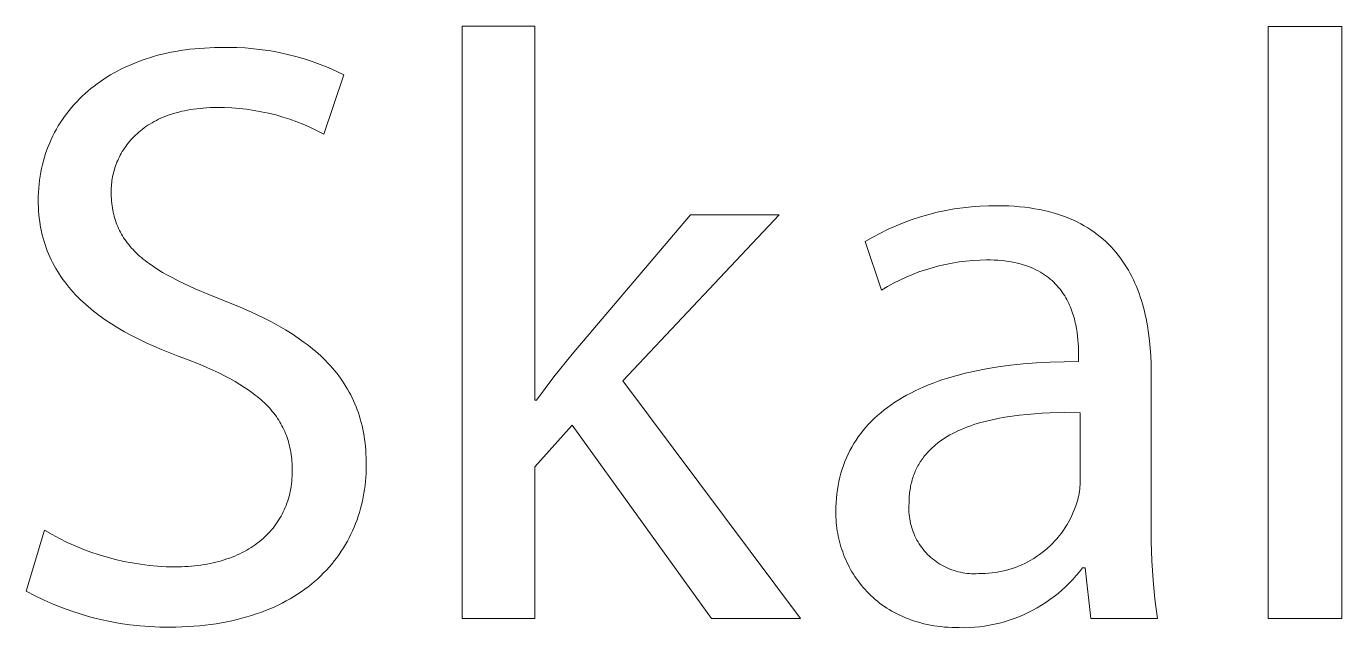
# Model space of a CAD drawing. Header units: millimetres. Extents: x -1421 to 3505, y -683 to 2759.
# Drawn here: x 3100.5 to 3178.3, y -469.6 to -434 of the extents above; entities that cross this region are included whole.
import ezdxf

# ---------------------------------------------------------------- set-up
doc = ezdxf.new("R2010")
doc.units = ezdxf.units.MM
doc.header["$MEASUREMENT"] = 0
doc.layers.add('Domyślny', color=7, linetype='Continuous', true_color=0x000000)

msp = doc.modelspace()

# ---------------------------------------------------------------- linework, layer by layer
at = {"layer": 'Domyślny', "color": 18, "lineweight": 15, "true_color": 0x000000}
for p, q in [((3126.241, -469.017), (3126.241, -433.997)), ((3126.241, -433.997), (3130.539, -433.997)), ((3130.539, -433.997), (3130.539, -456.108)), ((3173.926, -433.999), (3178.273, -433.999)), ((3173.926, -469.019), (3173.926, -433.999)), ((3178.273, -433.999), (3178.273, -469.019)), ((3107.993, -435.782), (3108.248, -435.711)), ((3108.248, -435.711), (3108.507, -435.645)), ((3108.507, -435.645), (3108.77, -435.584)), ((3108.77, -435.584), (3109.036, -435.528)), ((3109.036, -435.528), (3109.307, -435.477)), ((3109.307, -435.477), (3109.581, -435.432)), ((3109.581, -435.432), (3109.858, -435.391)), ((3109.858, -435.391), (3110.139, -435.356)), ((3110.139, -435.356), (3110.424, -435.326)), ((3110.424, -435.326), (3110.712, -435.301)), ((3110.712, -435.301), (3111.003, -435.282)), ((3111.003, -435.282), (3111.298, -435.268)), ((3111.298, -435.268), (3111.596, -435.259)), ((3111.596, -435.259), (3111.897, -435.257)), ((3111.897, -435.257), (3112.404, -435.247)), ((3112.404, -435.247), (3112.91, -435.255)), ((3112.91, -435.255), (3113.417, -435.279)), ((3113.417, -435.279), (3113.922, -435.321)), ((3113.922, -435.321), (3114.425, -435.379)), ((3114.425, -435.379), (3114.926, -435.454)), ((3114.926, -435.454), (3115.424, -435.546)), ((3115.424, -435.546), (3115.92, -435.654)), ((3115.92, -435.654), (3116.411, -435.779)), ((3106.095, -436.516), (3106.318, -436.408)), ((3106.318, -436.408), (3106.545, -436.305)), ((3106.545, -436.305), (3106.776, -436.206)), ((3106.776, -436.206), (3107.012, -436.112)), ((3107.012, -436.112), (3107.251, -436.022)), ((3107.251, -436.022), (3107.494, -435.937)), ((3107.494, -435.937), (3107.742, -435.857)), ((3107.742, -435.857), (3107.993, -435.782)), ((3116.411, -435.779), (3116.897, -435.92)), ((3116.897, -435.92), (3117.379, -436.077)), ((3117.379, -436.077), (3117.855, -436.25)), ((3117.855, -436.25), (3118.325, -436.439)), ((3118.325, -436.439), (3118.789, -436.644)), ((3104.658, -437.389), (3104.85, -437.252)), ((3104.85, -437.252), (3105.046, -437.119)), ((3105.046, -437.119), (3105.247, -436.99)), ((3105.247, -436.99), (3105.453, -436.865)), ((3105.453, -436.865), (3105.663, -436.744)), ((3105.663, -436.744), (3105.877, -436.628)), ((3105.877, -436.628), (3106.095, -436.516)), ((3119.246, -436.864), (3118.065, -440.374)), ((3118.789, -436.644), (3119.246, -436.864)), ((3103.768, -438.133), (3103.936, -437.976)), ((3103.936, -437.976), (3104.11, -437.824)), ((3104.11, -437.824), (3104.288, -437.675)), ((3104.288, -437.675), (3104.471, -437.53)), ((3104.471, -437.53), (3104.658, -437.389)), ((3102.999, -438.968), (3103.142, -438.794)), ((3103.142, -438.794), (3103.291, -438.623)), ((3103.291, -438.623), (3103.445, -438.456)), ((3103.445, -438.456), (3103.604, -438.293)), ((3103.604, -438.293), (3103.768, -438.133)), ((3110.933, -438.831), (3110.739, -438.848)), ((3111.131, -438.817), (3110.933, -438.831)), ((3111.333, -438.807), (3111.131, -438.817)), ((3111.539, -438.802), (3111.333, -438.807)), ((3111.749, -438.8), (3111.539, -438.802)), ((3112.188, -438.804), (3111.749, -438.8)), ((3112.626, -438.822), (3112.188, -438.804)), ((3113.063, -438.856), (3112.626, -438.822)), ((3102.474, -439.698), (3102.597, -439.511)), ((3102.597, -439.511), (3102.726, -439.327)), ((3102.726, -439.327), (3102.86, -439.146)), ((3102.86, -439.146), (3102.999, -438.968)), ((3108.157, -439.563), (3108.027, -439.631)), ((3108.29, -439.496), (3108.157, -439.563)), ((3108.427, -439.433), (3108.29, -439.496)), ((3108.568, -439.372), (3108.427, -439.433)), ((3108.712, -439.314), (3108.568, -439.372)), ((3108.86, -439.258), (3108.712, -439.314)), ((3109.012, -439.205), (3108.86, -439.258)), ((3109.168, -439.155), (3109.012, -439.205)), ((3109.327, -439.108), (3109.168, -439.155)), ((3109.49, -439.064), (3109.327, -439.108)), ((3109.657, -439.024), (3109.49, -439.064)), ((3109.827, -438.986), (3109.657, -439.024)), ((3110.002, -438.951), (3109.827, -438.986)), ((3110.18, -438.92), (3110.002, -438.951)), ((3110.363, -438.893), (3110.18, -438.92)), ((3110.549, -438.868), (3110.363, -438.893)), ((3110.739, -438.848), (3110.549, -438.868)), ((3113.499, -438.904), (3113.063, -438.856)), ((3113.933, -438.966), (3113.499, -438.904)), ((3114.365, -439.044), (3113.933, -438.966)), ((3114.794, -439.135), (3114.365, -439.044)), ((3115.219, -439.241), (3114.794, -439.135)), ((3115.641, -439.362), (3115.219, -439.241)), ((3116.058, -439.496), (3115.641, -439.362)), ((3116.471, -439.645), (3116.058, -439.496)), ((3102.033, -440.479), (3102.136, -440.279)), ((3102.136, -440.279), (3102.243, -440.083)), ((3102.243, -440.083), (3102.356, -439.889)), ((3102.356, -439.889), (3102.474, -439.698)), ((3107.014, -440.347), (3106.919, -440.436)), ((3107.113, -440.259), (3107.014, -440.347)), ((3107.215, -440.174), (3107.113, -440.259)), ((3107.321, -440.09), (3107.215, -440.174)), ((3107.43, -440.008), (3107.321, -440.09)), ((3107.542, -439.929), (3107.43, -440.008)), ((3107.658, -439.851), (3107.542, -439.929)), ((3107.777, -439.775), (3107.658, -439.851)), ((3107.9, -439.702), (3107.777, -439.775)), ((3108.027, -439.631), (3107.9, -439.702)), ((3116.878, -439.807), (3116.471, -439.645)), ((3117.28, -439.983), (3116.878, -439.807)), ((3117.676, -440.172), (3117.28, -439.983)), ((3118.065, -440.374), (3117.676, -440.172)), ((3101.68, -441.307), (3101.76, -441.096)), ((3101.76, -441.096), (3101.846, -440.887)), ((3101.846, -440.887), (3101.937, -440.682)), ((3101.937, -440.682), (3102.033, -440.479)), ((3106.342, -441.102), (3106.272, -441.202)), ((3106.415, -441.003), (3106.342, -441.102)), ((3106.491, -440.905), (3106.415, -441.003)), ((3106.57, -440.808), (3106.491, -440.905)), ((3106.652, -440.713), (3106.57, -440.808)), ((3106.738, -440.619), (3106.652, -440.713)), ((3106.827, -440.527), (3106.738, -440.619)), ((3106.919, -440.436), (3106.827, -440.527)), ((3101.474, -441.957), (3101.537, -441.737)), ((3101.537, -441.737), (3101.606, -441.521)), ((3101.606, -441.521), (3101.68, -441.307)), ((3105.871, -441.931), (3105.826, -442.038)), ((3105.919, -441.825), (3105.871, -441.931)), ((3105.971, -441.719), (3105.919, -441.825)), ((3106.025, -441.614), (3105.971, -441.719)), ((3106.082, -441.51), (3106.025, -441.614)), ((3106.142, -441.406), (3106.082, -441.51)), ((3106.206, -441.304), (3106.142, -441.406)), ((3106.272, -441.202), (3106.206, -441.304)), ((3101.28, -442.858), (3101.32, -442.629)), ((3101.32, -442.629), (3101.365, -442.402)), ((3101.365, -442.402), (3101.417, -442.178)), ((3101.417, -442.178), (3101.474, -441.957)), ((3105.615, -442.688), (3105.59, -442.797)), ((3105.643, -442.579), (3105.615, -442.688)), ((3105.674, -442.471), (3105.643, -442.579)), ((3105.707, -442.362), (3105.674, -442.471)), ((3105.744, -442.254), (3105.707, -442.362)), ((3105.784, -442.146), (3105.744, -442.254)), ((3105.826, -442.038), (3105.784, -442.146)), ((3101.197, -443.558), (3101.219, -443.323)), ((3101.219, -443.323), (3101.247, -443.089)), ((3101.247, -443.089), (3101.28, -442.858)), ((3105.495, -443.449), (3105.489, -443.556)), ((3105.504, -443.341), (3105.495, -443.449)), ((3105.516, -443.233), (3105.504, -443.341)), ((3105.53, -443.124), (3105.516, -443.233)), ((3105.547, -443.015), (3105.53, -443.124)), ((3105.567, -442.906), (3105.547, -443.015)), ((3105.59, -442.797), (3105.567, -442.906)), ((3101.169, -444.278), (3101.173, -444.036)), ((3101.172, -444.496), (3101.169, -444.278)), ((3101.173, -444.036), (3101.182, -443.796)), ((3101.182, -443.796), (3101.197, -443.558)), ((3105.485, -443.663), (3105.483, -443.77)), ((3105.483, -443.77), (3105.485, -443.915)), ((3105.489, -443.556), (3105.485, -443.663)), ((3105.485, -443.915), (3105.489, -444.057)), ((3105.489, -444.057), (3105.497, -444.198)), ((3105.497, -444.198), (3105.507, -444.336)), ((3101.179, -444.711), (3101.172, -444.496)), ((3101.191, -444.923), (3101.179, -444.711)), ((3101.208, -445.133), (3101.191, -444.923)), ((3105.507, -444.336), (3105.521, -444.472)), ((3105.521, -444.472), (3105.537, -444.606)), ((3105.537, -444.606), (3105.557, -444.738)), ((3105.557, -444.738), (3105.579, -444.868)), ((3105.579, -444.868), (3105.605, -444.996)), ((3105.605, -444.996), (3105.633, -445.122)), ((3153.852, -445.118), (3154.349, -444.992)), ((3154.349, -444.992), (3154.851, -444.884)), ((3154.851, -444.884), (3155.356, -444.794)), ((3155.356, -444.794), (3155.864, -444.721)), ((3155.864, -444.721), (3156.374, -444.666)), ((3156.374, -444.666), (3156.886, -444.629)), ((3156.886, -444.629), (3157.399, -444.609)), ((3157.399, -444.609), (3157.912, -444.608)), ((3157.912, -444.608), (3158.25, -444.612)), ((3158.25, -444.612), (3158.579, -444.622)), ((3158.579, -444.622), (3158.901, -444.64)), ((3158.901, -444.64), (3159.214, -444.665)), ((3159.214, -444.665), (3159.521, -444.697)), ((3159.521, -444.697), (3159.819, -444.735)), ((3159.819, -444.735), (3160.11, -444.78)), ((3160.11, -444.78), (3160.394, -444.832)), ((3160.394, -444.832), (3160.67, -444.889)), ((3160.67, -444.889), (3160.939, -444.953)), ((3160.939, -444.953), (3161.201, -445.024)), ((3161.201, -445.024), (3161.455, -445.1)), ((3101.23, -445.34), (3101.208, -445.133)), ((3101.256, -445.545), (3101.23, -445.34)), ((3101.287, -445.746), (3101.256, -445.545)), ((3101.323, -445.946), (3101.287, -445.746)), ((3105.633, -445.122), (3105.665, -445.246)), ((3105.665, -445.246), (3105.7, -445.369)), ((3105.7, -445.369), (3105.738, -445.489)), ((3105.738, -445.489), (3105.779, -445.608)), ((3105.779, -445.608), (3105.823, -445.725)), ((3105.823, -445.725), (3105.87, -445.84)), ((3105.87, -445.84), (3105.921, -445.953)), ((3132.753, -453.385), (3139.757, -445.151)), ((3144.99, -445.151), (3135.755, -454.96)), ((3139.757, -445.151), (3144.99, -445.151)), ((3151.445, -445.999), (3151.914, -445.789)), ((3151.914, -445.789), (3152.389, -445.596)), ((3152.389, -445.596), (3152.871, -445.42)), ((3152.871, -445.42), (3153.359, -445.26)), ((3153.359, -445.26), (3153.852, -445.118)), ((3161.455, -445.1), (3161.703, -445.182)), ((3161.703, -445.182), (3161.944, -445.27)), ((3161.944, -445.27), (3162.177, -445.363)), ((3162.177, -445.363), (3162.404, -445.462)), ((3162.404, -445.462), (3162.625, -445.566)), ((3162.625, -445.566), (3162.839, -445.676)), ((3162.839, -445.676), (3163.046, -445.791)), ((3163.046, -445.791), (3163.247, -445.911)), ((3101.364, -446.142), (3101.323, -445.946)), ((3101.409, -446.336), (3101.364, -446.142)), ((3101.458, -446.528), (3101.409, -446.336)), ((3101.513, -446.717), (3101.458, -446.528)), ((3105.921, -445.953), (3105.975, -446.065)), ((3105.975, -446.065), (3106.032, -446.176)), ((3106.032, -446.176), (3106.092, -446.285)), ((3106.092, -446.285), (3106.155, -446.392)), ((3106.155, -446.392), (3106.221, -446.498)), ((3106.221, -446.498), (3106.291, -446.603)), ((3106.291, -446.603), (3106.364, -446.706)), ((3150.088, -446.724), (3150.532, -446.467)), ((3150.532, -446.467), (3150.985, -446.225)), ((3150.985, -446.225), (3151.445, -445.999)), ((3163.247, -445.911), (3163.441, -446.035)), ((3163.441, -446.035), (3163.63, -446.165)), ((3163.63, -446.165), (3163.812, -446.299)), ((3163.812, -446.299), (3163.988, -446.438)), ((3163.988, -446.438), (3164.158, -446.582)), ((3164.158, -446.582), (3164.322, -446.729)), ((3101.571, -446.904), (3101.513, -446.717)), ((3101.635, -447.088), (3101.571, -446.904)), ((3101.703, -447.27), (3101.635, -447.088)), ((3101.775, -447.449), (3101.703, -447.27)), ((3106.364, -446.706), (3106.44, -446.808)), ((3106.44, -446.808), (3106.52, -446.908)), ((3106.52, -446.908), (3106.603, -447.008)), ((3106.603, -447.008), (3106.689, -447.106)), ((3106.689, -447.106), (3106.778, -447.203)), ((3106.778, -447.203), (3106.871, -447.299)), ((3106.871, -447.299), (3106.967, -447.393)), ((3106.967, -447.393), (3107.066, -447.487)), ((3151.056, -449.594), (3150.088, -446.724)), ((3164.322, -446.729), (3164.48, -446.881)), ((3164.48, -446.881), (3164.633, -447.037)), ((3164.633, -447.037), (3164.78, -447.197)), ((3164.78, -447.197), (3164.921, -447.361)), ((3164.921, -447.361), (3165.057, -447.529)), ((3101.852, -447.626), (3101.775, -447.449)), ((3101.933, -447.801), (3101.852, -447.626)), ((3102.018, -447.973), (3101.933, -447.801)), ((3102.108, -448.143), (3102.018, -447.973)), ((3102.202, -448.311), (3102.108, -448.143)), ((3107.066, -447.487), (3107.169, -447.58)), ((3107.169, -447.58), (3107.275, -447.672)), ((3107.275, -447.672), (3107.385, -447.762)), ((3107.385, -447.762), (3107.498, -447.852)), ((3107.498, -447.852), (3107.614, -447.942)), ((3107.614, -447.942), (3107.734, -448.03)), ((3107.734, -448.03), (3107.984, -448.204)), ((3154.436, -448.165), (3154.041, -448.271)), ((3154.835, -448.072), (3154.436, -448.165)), ((3155.236, -447.993), (3154.835, -448.072)), ((3155.641, -447.928), (3155.236, -447.993)), ((3156.047, -447.877), (3155.641, -447.928)), ((3156.454, -447.839), (3156.047, -447.877)), ((3156.863, -447.816), (3156.454, -447.839)), ((3157.272, -447.807), (3156.863, -447.816)), ((3157.498, -447.809), (3157.272, -447.807)), ((3157.718, -447.817), (3157.498, -447.809)), ((3157.932, -447.829), (3157.718, -447.817)), ((3158.139, -447.847), (3157.932, -447.829)), ((3158.34, -447.869), (3158.139, -447.847)), ((3158.536, -447.896), (3158.34, -447.869)), ((3158.725, -447.928), (3158.536, -447.896)), ((3158.909, -447.963), (3158.725, -447.928)), ((3159.087, -448.003), (3158.909, -447.963)), ((3159.26, -448.048), (3159.087, -448.003)), ((3159.427, -448.096), (3159.26, -448.048)), ((3159.589, -448.148), (3159.427, -448.096)), ((3159.745, -448.204), (3159.589, -448.148)), ((3165.057, -447.529), (3165.187, -447.7)), ((3165.187, -447.7), (3165.312, -447.875)), ((3165.312, -447.875), (3165.432, -448.053)), ((3165.432, -448.053), (3165.546, -448.234)), ((3102.301, -448.476), (3102.202, -448.311)), ((3102.403, -448.639), (3102.301, -448.476)), ((3102.51, -448.8), (3102.403, -448.639)), ((3102.621, -448.959), (3102.51, -448.8)), ((3107.984, -448.204), (3108.248, -448.376)), ((3108.248, -448.376), (3108.526, -448.546)), ((3108.526, -448.546), (3108.817, -448.713)), ((3108.817, -448.713), (3109.123, -448.879)), ((3109.123, -448.879), (3109.444, -449.043)), ((3152.503, -448.83), (3152.131, -449.003)), ((3152.88, -448.671), (3152.503, -448.83)), ((3153.262, -448.524), (3152.88, -448.671)), ((3153.649, -448.391), (3153.262, -448.524)), ((3154.041, -448.271), (3153.649, -448.391)), ((3159.896, -448.264), (3159.745, -448.204)), ((3160.042, -448.327), (3159.896, -448.264)), ((3160.183, -448.393), (3160.042, -448.327)), ((3160.319, -448.463), (3160.183, -448.393)), ((3160.45, -448.537), (3160.319, -448.463)), ((3160.576, -448.613), (3160.45, -448.537)), ((3160.698, -448.692), (3160.576, -448.613)), ((3160.815, -448.774), (3160.698, -448.692)), ((3160.927, -448.859), (3160.815, -448.774)), ((3161.035, -448.947), (3160.927, -448.859)), ((3161.138, -449.037), (3161.035, -448.947)), ((3165.546, -448.234), (3165.656, -448.419)), ((3165.656, -448.419), (3165.76, -448.606)), ((3165.76, -448.606), (3165.86, -448.797)), ((3165.86, -448.797), (3165.954, -448.99)), ((3102.737, -449.116), (3102.621, -448.959)), ((3102.856, -449.27), (3102.737, -449.116)), ((3102.98, -449.423), (3102.856, -449.27)), ((3103.108, -449.573), (3102.98, -449.423)), ((3103.239, -449.721), (3103.108, -449.573)), ((3103.375, -449.867), (3103.239, -449.721)), ((3109.444, -449.043), (3109.778, -449.207)), ((3109.778, -449.207), (3110.491, -449.532)), ((3110.491, -449.532), (3111.263, -449.856)), ((3151.407, -449.385), (3151.056, -449.594)), ((3151.766, -449.188), (3151.407, -449.385)), ((3152.131, -449.003), (3151.766, -449.188)), ((3161.238, -449.129), (3161.138, -449.037)), ((3161.333, -449.224), (3161.238, -449.129)), ((3161.424, -449.32), (3161.333, -449.224)), ((3161.511, -449.419), (3161.424, -449.32)), ((3161.594, -449.52), (3161.511, -449.419)), ((3161.673, -449.622), (3161.594, -449.52)), ((3161.748, -449.727), (3161.673, -449.622)), ((3161.82, -449.832), (3161.748, -449.727)), ((3165.954, -448.99), (3166.044, -449.186)), ((3166.044, -449.186), (3166.13, -449.385)), ((3166.13, -449.385), (3166.21, -449.586)), ((3166.21, -449.586), (3166.287, -449.789)), ((3103.515, -450.011), (3103.375, -449.867)), ((3103.659, -450.153), (3103.515, -450.011)), ((3103.807, -450.293), (3103.659, -450.153)), ((3103.959, -450.431), (3103.807, -450.293)), ((3104.114, -450.567), (3103.959, -450.431)), ((3111.263, -449.856), (3112.094, -450.183)), ((3112.094, -450.183), (3113.116, -450.599)), ((3161.888, -449.939), (3161.82, -449.832)), ((3161.953, -450.048), (3161.888, -449.939)), ((3162.014, -450.158), (3161.953, -450.048)), ((3162.072, -450.269), (3162.014, -450.158)), ((3162.127, -450.38), (3162.072, -450.269)), ((3162.179, -450.493), (3162.127, -450.38)), ((3162.227, -450.606), (3162.179, -450.493)), ((3166.287, -449.789), (3166.359, -449.994)), ((3166.359, -449.994), (3166.426, -450.202)), ((3166.426, -450.202), (3166.489, -450.411)), ((3166.489, -450.411), (3166.549, -450.623)), ((3104.274, -450.701), (3104.114, -450.567)), ((3104.437, -450.834), (3104.274, -450.701)), ((3104.604, -450.964), (3104.437, -450.834)), ((3104.775, -451.093), (3104.604, -450.964)), ((3105.129, -451.344), (3104.775, -451.093)), ((3113.116, -450.599), (3113.603, -450.812)), ((3113.603, -450.812), (3114.074, -451.029)), ((3114.074, -451.029), (3114.528, -451.251)), ((3114.528, -451.251), (3114.966, -451.477)), ((3162.273, -450.72), (3162.227, -450.606)), ((3162.315, -450.835), (3162.273, -450.72)), ((3162.355, -450.95), (3162.315, -450.835)), ((3162.393, -451.065), (3162.355, -450.95)), ((3162.427, -451.18), (3162.393, -451.065)), ((3162.459, -451.295), (3162.427, -451.18)), ((3166.549, -450.623), (3166.604, -450.836)), ((3166.604, -450.836), (3166.655, -451.051)), ((3166.655, -451.051), (3166.702, -451.267)), ((3166.702, -451.267), (3166.745, -451.484)), ((3105.497, -451.588), (3105.129, -451.344)), ((3105.879, -451.826), (3105.497, -451.588)), ((3106.276, -452.056), (3105.879, -451.826)), ((3106.688, -452.28), (3106.276, -452.056)), ((3114.966, -451.477), (3115.387, -451.708)), ((3115.387, -451.708), (3115.792, -451.944)), ((3115.792, -451.944), (3116.181, -452.185)), ((3162.489, -451.411), (3162.459, -451.295)), ((3162.516, -451.526), (3162.489, -451.411)), ((3162.541, -451.64), (3162.516, -451.526)), ((3162.584, -451.868), (3162.541, -451.64)), ((3162.62, -452.093), (3162.584, -451.868)), ((3166.745, -451.484), (3166.785, -451.703)), ((3166.785, -451.703), (3166.853, -452.144)), ((3107.113, -452.498), (3106.688, -452.28)), ((3107.552, -452.709), (3107.113, -452.498)), ((3108.004, -452.914), (3107.552, -452.709)), ((3116.181, -452.185), (3116.554, -452.433)), ((3116.554, -452.433), (3116.91, -452.686)), ((3116.91, -452.686), (3117.082, -452.816)), ((3117.082, -452.816), (3117.25, -452.946)), ((3162.648, -452.315), (3162.62, -452.093)), ((3162.669, -452.532), (3162.648, -452.315)), ((3162.684, -452.743), (3162.669, -452.532)), ((3162.695, -452.948), (3162.684, -452.743)), ((3166.853, -452.144), (3166.908, -452.589)), ((3166.908, -452.589), (3166.949, -453.036)), ((3108.47, -453.113), (3108.004, -452.914)), ((3108.949, -453.307), (3108.47, -453.113)), ((3109.441, -453.495), (3108.949, -453.307)), ((3109.945, -453.677), (3109.441, -453.495)), ((3117.25, -452.946), (3117.413, -453.079)), ((3117.413, -453.079), (3117.573, -453.213)), ((3117.573, -453.213), (3117.728, -453.349)), ((3117.728, -453.349), (3117.88, -453.487)), ((3117.88, -453.487), (3118.027, -453.626)), ((3131.673, -454.729), (3132.753, -453.385)), ((3162.7, -453.145), (3162.695, -452.948)), ((3162.702, -453.334), (3162.7, -453.145)), ((3162.702, -453.826), (3162.702, -453.334)), ((3166.949, -453.036), (3166.977, -453.485)), ((3166.977, -453.485), (3166.994, -453.935)), ((3110.753, -454.001), (3109.945, -453.677)), ((3111.134, -454.164), (3110.753, -454.001)), ((3111.499, -454.328), (3111.134, -454.164)), ((3111.849, -454.494), (3111.499, -454.328)), ((3118.027, -453.626), (3118.17, -453.768)), ((3118.17, -453.768), (3118.309, -453.911)), ((3118.309, -453.911), (3118.444, -454.056)), ((3118.444, -454.056), (3118.575, -454.204)), ((3118.575, -454.204), (3118.701, -454.353)), ((3118.701, -454.353), (3118.824, -454.504)), ((3155.916, -454.534), (3156.57, -454.383)), ((3156.57, -454.383), (3157.25, -454.249)), ((3157.25, -454.249), (3157.954, -454.134)), ((3157.954, -454.134), (3158.684, -454.036)), ((3158.684, -454.036), (3159.438, -453.957)), ((3159.438, -453.957), (3160.218, -453.897)), ((3160.218, -453.897), (3161.021, -453.855)), ((3161.021, -453.855), (3161.85, -453.831)), ((3161.85, -453.831), (3162.702, -453.826)), ((3166.994, -453.935), (3166.999, -454.384)), ((3166.999, -454.384), (3166.999, -463.307)), ((3112.185, -454.661), (3111.849, -454.494)), ((3112.505, -454.83), (3112.185, -454.661)), ((3112.811, -455.001), (3112.505, -454.83)), ((3113.102, -455.174), (3112.811, -455.001)), ((3113.379, -455.349), (3113.102, -455.174)), ((3118.824, -454.504), (3118.942, -454.658)), ((3118.942, -454.658), (3119.056, -454.813)), ((3119.056, -454.813), (3119.167, -454.971)), ((3119.167, -454.971), (3119.273, -455.131)), ((3119.273, -455.131), (3119.374, -455.293)), ((3130.637, -456.108), (3131.673, -454.729)), ((3135.755, -454.96), (3146.269, -469.017)), ((3153.831, -455.203), (3154.109, -455.094)), ((3154.109, -455.094), (3154.394, -454.99)), ((3154.394, -454.99), (3154.686, -454.89)), ((3154.686, -454.89), (3154.984, -454.794)), ((3154.984, -454.794), (3155.288, -454.703)), ((3155.288, -454.703), (3155.599, -454.616)), ((3155.599, -454.616), (3155.916, -454.534)), ((3113.642, -455.527), (3113.379, -455.349)), ((3113.89, -455.708), (3113.642, -455.527)), ((3114.01, -455.8), (3113.89, -455.708)), ((3114.125, -455.892), (3114.01, -455.8)), ((3114.238, -455.986), (3114.125, -455.892)), ((3119.374, -455.293), (3119.472, -455.458)), ((3119.472, -455.458), (3119.566, -455.625)), ((3119.566, -455.625), (3119.655, -455.794)), ((3119.655, -455.794), (3119.74, -455.965)), ((3152.069, -456.086), (3152.3, -455.947)), ((3152.3, -455.947), (3152.539, -455.812)), ((3152.539, -455.812), (3152.784, -455.682)), ((3152.784, -455.682), (3153.036, -455.556)), ((3153.036, -455.556), (3153.294, -455.434)), ((3153.294, -455.434), (3153.559, -455.316)), ((3153.559, -455.316), (3153.831, -455.203)), ((3114.347, -456.08), (3114.238, -455.986)), ((3114.452, -456.175), (3114.347, -456.08)), ((3114.554, -456.271), (3114.452, -456.175)), ((3114.653, -456.368), (3114.554, -456.271)), ((3114.749, -456.466), (3114.653, -456.368)), ((3114.841, -456.565), (3114.749, -456.466)), ((3114.931, -456.665), (3114.841, -456.565)), ((3115.016, -456.766), (3114.931, -456.665)), ((3119.74, -455.965), (3119.822, -456.139)), ((3119.822, -456.139), (3119.899, -456.316)), ((3119.899, -456.316), (3119.972, -456.495)), ((3119.972, -456.495), (3120.04, -456.677)), ((3120.04, -456.677), (3120.105, -456.861)), ((3130.539, -456.108), (3130.637, -456.108)), ((3151.012, -456.844), (3151.209, -456.684)), ((3151.209, -456.684), (3151.414, -456.528)), ((3151.414, -456.528), (3151.625, -456.377)), ((3151.625, -456.377), (3151.844, -456.229)), ((3151.844, -456.229), (3152.069, -456.086)), ((3115.099, -456.868), (3115.016, -456.766)), ((3115.179, -456.971), (3115.099, -456.868)), ((3115.255, -457.075), (3115.179, -456.971)), ((3115.328, -457.181), (3115.255, -457.075)), ((3115.398, -457.288), (3115.328, -457.181)), ((3115.465, -457.396), (3115.398, -457.288)), ((3115.529, -457.505), (3115.465, -457.396)), ((3115.589, -457.616), (3115.529, -457.505)), ((3120.105, -456.861), (3120.165, -457.047)), ((3120.165, -457.047), (3120.222, -457.237)), ((3120.222, -457.237), (3120.274, -457.429)), ((3120.274, -457.429), (3120.322, -457.624)), ((3150.29, -457.526), (3150.46, -457.349)), ((3150.46, -457.349), (3150.637, -457.177)), ((3150.637, -457.177), (3150.821, -457.008)), ((3150.821, -457.008), (3151.012, -456.844)), ((3156.715, -457.491), (3156.522, -457.552)), ((3156.911, -457.433), (3156.715, -457.491)), ((3157.11, -457.379), (3156.911, -457.433)), ((3157.515, -457.279), (3157.11, -457.379)), ((3157.929, -457.19), (3157.515, -457.279)), ((3158.352, -457.113), (3157.929, -457.19)), ((3158.783, -457.047), (3158.352, -457.113)), ((3159.219, -456.991), (3158.783, -457.047)), ((3159.66, -456.944), (3159.219, -456.991)), ((3160.106, -456.907), (3159.66, -456.944)), ((3160.554, -456.878), (3160.106, -456.907)), ((3161.004, -456.857), (3160.554, -456.878)), ((3161.905, -456.838), (3161.004, -456.857)), ((3162.8, -456.845), (3161.905, -456.838)), ((3162.8, -460.978), (3162.8, -456.845)), ((3115.647, -457.728), (3115.589, -457.616)), ((3115.702, -457.841), (3115.647, -457.728)), ((3115.753, -457.955), (3115.702, -457.841)), ((3115.802, -458.071), (3115.753, -457.955)), ((3115.848, -458.189), (3115.802, -458.071)), ((3115.891, -458.308), (3115.848, -458.189)), ((3120.322, -457.624), (3120.365, -457.822)), ((3120.365, -457.822), (3120.405, -458.022)), ((3120.405, -458.022), (3120.441, -458.225)), ((3120.441, -458.225), (3120.472, -458.432)), ((3132.753, -457.584), (3130.539, -460.045)), ((3140.988, -469.017), (3132.753, -457.584)), ((3149.544, -458.471), (3149.679, -458.274)), ((3149.679, -458.274), (3149.821, -458.081)), ((3149.821, -458.081), (3149.97, -457.892)), ((3149.97, -457.892), (3150.127, -457.707)), ((3150.127, -457.707), (3150.29, -457.526)), ((3154.94, -458.255), (3154.784, -458.352)), ((3155.1, -458.163), (3154.94, -458.255)), ((3155.265, -458.074), (3155.1, -458.163)), ((3155.434, -457.989), (3155.265, -458.074)), ((3155.606, -457.907), (3155.434, -457.989)), ((3155.782, -457.829), (3155.606, -457.907)), ((3155.962, -457.755), (3155.782, -457.829)), ((3156.146, -457.684), (3155.962, -457.755)), ((3156.332, -457.616), (3156.146, -457.684)), ((3156.522, -457.552), (3156.332, -457.616)), ((3115.93, -458.428), (3115.891, -458.308)), ((3115.967, -458.55), (3115.93, -458.428)), ((3116.002, -458.674), (3115.967, -458.55)), ((3116.033, -458.799), (3116.002, -458.674)), ((3116.061, -458.926), (3116.033, -458.799)), ((3116.087, -459.054), (3116.061, -458.926)), ((3116.11, -459.184), (3116.087, -459.054)), ((3120.472, -458.432), (3120.499, -458.641)), ((3120.499, -458.641), (3120.522, -458.853)), ((3120.522, -458.853), (3120.541, -459.068)), ((3120.541, -459.068), (3120.555, -459.286)), ((3149.182, -459.087), (3149.295, -458.878)), ((3149.295, -458.878), (3149.416, -458.673)), ((3149.416, -458.673), (3149.544, -458.471)), ((3153.945, -459.016), (3153.883, -459.078)), ((3154.008, -458.955), (3153.945, -459.016)), ((3154.072, -458.895), (3154.008, -458.955)), ((3154.138, -458.836), (3154.072, -458.895)), ((3154.205, -458.778), (3154.138, -458.836)), ((3154.273, -458.721), (3154.205, -458.778)), ((3154.342, -458.665), (3154.273, -458.721)), ((3154.485, -458.557), (3154.342, -458.665)), ((3154.632, -458.452), (3154.485, -458.557)), ((3154.784, -458.352), (3154.632, -458.452)), ((3116.13, -459.316), (3116.11, -459.184)), ((3116.147, -459.449), (3116.13, -459.316)), ((3116.162, -459.584), (3116.147, -459.449)), ((3116.174, -459.721), (3116.162, -459.584)), ((3116.183, -459.86), (3116.174, -459.721)), ((3120.555, -459.286), (3120.566, -459.508)), ((3120.566, -459.508), (3120.572, -459.732)), ((3120.572, -459.732), (3120.574, -459.959)), ((3148.799, -459.965), (3148.884, -459.739)), ((3148.884, -459.739), (3148.976, -459.518)), ((3148.976, -459.518), (3149.075, -459.301)), ((3149.075, -459.301), (3149.182, -459.087)), ((3153.295, -459.835), (3153.25, -459.91)), ((3153.341, -459.76), (3153.295, -459.835)), ((3153.389, -459.687), (3153.341, -459.76)), ((3153.438, -459.615), (3153.389, -459.687)), ((3153.489, -459.544), (3153.438, -459.615)), ((3153.541, -459.474), (3153.489, -459.544)), ((3153.594, -459.405), (3153.541, -459.474)), ((3153.649, -459.337), (3153.594, -459.405)), ((3153.706, -459.271), (3153.649, -459.337)), ((3153.763, -459.205), (3153.706, -459.271)), ((3153.822, -459.141), (3153.763, -459.205)), ((3153.883, -459.078), (3153.822, -459.141)), ((3116.178, -460.751), (3116.187, -460.598)), ((3116.189, -460.001), (3116.183, -459.86)), ((3116.187, -460.598), (3116.193, -460.444)), ((3116.193, -460.143), (3116.189, -460.001)), ((3116.195, -460.287), (3116.193, -460.143)), ((3116.193, -460.444), (3116.195, -460.287)), ((3120.563, -460.437), (3120.549, -460.674)), ((3120.571, -460.199), (3120.563, -460.437)), ((3120.574, -459.959), (3120.571, -460.199)), ((3130.539, -460.045), (3130.539, -469.017)), ((3148.588, -460.664), (3148.651, -460.427)), ((3148.651, -460.427), (3148.721, -460.194)), ((3148.721, -460.194), (3148.799, -459.965)), ((3152.95, -460.559), (3152.92, -460.646)), ((3152.982, -460.474), (3152.95, -460.559)), ((3153.016, -460.39), (3152.982, -460.474)), ((3153.051, -460.307), (3153.016, -460.39)), ((3153.087, -460.225), (3153.051, -460.307)), ((3153.126, -460.144), (3153.087, -460.225)), ((3153.166, -460.065), (3153.126, -460.144)), ((3153.207, -459.987), (3153.166, -460.065)), ((3153.25, -459.91), (3153.207, -459.987)), ((3116.075, -461.492), (3116.103, -461.347)), ((3116.103, -461.347), (3116.127, -461.201)), ((3116.127, -461.201), (3116.148, -461.053)), ((3116.148, -461.053), (3116.165, -460.903)), ((3116.165, -460.903), (3116.178, -460.751)), ((3120.474, -461.378), (3120.438, -461.61)), ((3120.505, -461.145), (3120.474, -461.378)), ((3120.53, -460.91), (3120.505, -461.145)), ((3120.549, -460.674), (3120.53, -460.91)), ((3148.409, -461.651), (3148.443, -461.399)), ((3148.443, -461.399), (3148.484, -461.15)), ((3148.484, -461.15), (3148.532, -460.905)), ((3148.532, -460.905), (3148.588, -460.664)), ((3152.741, -461.385), (3152.727, -461.483)), ((3152.757, -461.288), (3152.741, -461.385)), ((3152.775, -461.192), (3152.757, -461.288)), ((3152.795, -461.098), (3152.775, -461.192)), ((3152.817, -461.005), (3152.795, -461.098)), ((3152.84, -460.913), (3152.817, -461.005)), ((3152.865, -460.823), (3152.84, -460.913)), ((3152.892, -460.734), (3152.865, -460.823)), ((3152.92, -460.646), (3152.892, -460.734)), ((3162.761, -461.489), (3162.777, -461.362)), ((3162.777, -461.362), (3162.789, -461.234)), ((3162.789, -461.234), (3162.796, -461.106)), ((3162.796, -461.106), (3162.8, -460.978)), ((3115.882, -462.19), (3115.928, -462.054)), ((3115.928, -462.054), (3115.97, -461.916)), ((3115.97, -461.916), (3116.009, -461.777)), ((3116.009, -461.777), (3116.044, -461.635)), ((3116.044, -461.635), (3116.075, -461.492)), ((3120.349, -462.068), (3120.296, -462.295)), ((3120.396, -461.84), (3120.349, -462.068)), ((3120.438, -461.61), (3120.396, -461.84)), ((3148.353, -462.432), (3148.364, -462.168)), ((3148.364, -462.168), (3148.383, -461.908)), ((3148.383, -461.908), (3148.409, -461.651)), ((3152.681, -462.101), (3152.68, -462.208)), ((3152.684, -461.994), (3152.681, -462.101)), ((3152.688, -461.889), (3152.684, -461.994)), ((3152.695, -461.786), (3152.688, -461.889)), ((3152.704, -461.683), (3152.695, -461.786)), ((3152.714, -461.582), (3152.704, -461.683)), ((3152.727, -461.483), (3152.714, -461.582)), ((3162.581, -462.235), (3162.621, -462.114)), ((3162.621, -462.114), (3162.657, -461.991)), ((3162.657, -461.991), (3162.689, -461.866)), ((3162.689, -461.866), (3162.717, -461.741)), ((3162.717, -461.741), (3162.741, -461.615)), ((3162.741, -461.615), (3162.761, -461.489)), ((3115.534, -462.964), (3115.601, -462.84)), ((3115.601, -462.84), (3115.664, -462.714)), ((3115.664, -462.714), (3115.724, -462.586)), ((3115.724, -462.586), (3115.78, -462.456)), ((3115.78, -462.456), (3115.833, -462.324)), ((3115.833, -462.324), (3115.882, -462.19)), ((3120.173, -462.742), (3120.103, -462.963)), ((3120.237, -462.519), (3120.173, -462.742)), ((3120.296, -462.295), (3120.237, -462.519)), ((3148.349, -462.7), (3148.353, -462.432)), ((3148.351, -462.863), (3148.349, -462.7)), ((3148.356, -463.025), (3148.351, -462.863)), ((3152.672, -462.34), (3152.668, -462.473)), ((3152.668, -462.473), (3152.669, -462.605)), ((3152.669, -462.605), (3152.675, -462.737)), ((3152.68, -462.208), (3152.672, -462.34)), ((3152.675, -462.737), (3152.685, -462.869)), ((3152.685, -462.869), (3152.699, -463.001)), ((3162.222, -463.102), (3162.311, -462.92)), ((3162.311, -462.92), (3162.393, -462.734)), ((3162.393, -462.734), (3162.468, -462.546)), ((3162.468, -462.546), (3162.538, -462.356)), ((3162.538, -462.356), (3162.581, -462.235)), ((3114.971, -463.774), (3115.062, -463.665)), ((3115.062, -463.665), (3115.149, -463.554)), ((3115.149, -463.554), (3115.233, -463.44)), ((3115.233, -463.44), (3115.313, -463.324)), ((3115.313, -463.324), (3115.39, -463.207)), ((3115.39, -463.207), (3115.464, -463.087)), ((3115.464, -463.087), (3115.534, -462.964)), ((3119.86, -463.613), (3119.767, -463.825)), ((3119.946, -463.398), (3119.86, -463.613)), ((3120.027, -463.182), (3119.946, -463.398)), ((3120.103, -462.963), (3120.027, -463.182)), ((3148.366, -463.186), (3148.356, -463.025)), ((3148.378, -463.348), (3148.366, -463.186)), ((3148.395, -463.509), (3148.378, -463.348)), ((3148.414, -463.669), (3148.395, -463.509)), ((3148.438, -463.829), (3148.414, -463.669)), ((3152.699, -463.001), (3152.718, -463.131)), ((3152.718, -463.131), (3152.742, -463.262)), ((3152.742, -463.262), (3152.77, -463.391)), ((3152.77, -463.391), (3152.802, -463.519)), ((3152.802, -463.519), (3152.839, -463.646)), ((3152.839, -463.646), (3152.88, -463.772)), ((3161.808, -463.799), (3161.92, -463.63)), ((3161.92, -463.63), (3162.027, -463.457)), ((3162.027, -463.457), (3162.128, -463.281)), ((3162.128, -463.281), (3162.222, -463.102)), ((3166.999, -463.307), (3167.001, -464.453)), ((3100.464, -467.39), (3101.547, -463.798)), ((3101.547, -463.798), (3101.985, -464.05)), ((3101.985, -464.05), (3102.43, -464.288)), ((3102.43, -464.288), (3102.884, -464.511)), ((3102.884, -464.511), (3103.345, -464.719)), ((3114.13, -464.563), (3114.246, -464.473)), ((3114.246, -464.473), (3114.36, -464.38)), ((3114.36, -464.38), (3114.47, -464.285)), ((3114.47, -464.285), (3114.576, -464.188)), ((3114.576, -464.188), (3114.68, -464.088)), ((3114.68, -464.088), (3114.78, -463.986)), ((3114.78, -463.986), (3114.877, -463.881)), ((3114.877, -463.881), (3114.971, -463.774)), ((3119.456, -464.445), (3119.341, -464.647)), ((3119.565, -464.241), (3119.456, -464.445)), ((3119.669, -464.034), (3119.565, -464.241)), ((3119.767, -463.825), (3119.669, -464.034)), ((3148.465, -463.989), (3148.438, -463.829)), ((3148.496, -464.147), (3148.465, -463.989)), ((3148.53, -464.305), (3148.496, -464.147)), ((3148.568, -464.462), (3148.53, -464.305)), ((3148.61, -464.618), (3148.568, -464.462)), ((3152.88, -463.772), (3152.926, -463.896)), ((3152.926, -463.896), (3152.976, -464.019)), ((3152.976, -464.019), (3153.029, -464.14)), ((3153.029, -464.14), (3153.087, -464.259)), ((3153.087, -464.259), (3153.149, -464.376)), ((3153.149, -464.376), (3153.215, -464.49)), ((3153.215, -464.49), (3153.285, -464.603)), ((3161.163, -464.579), (3161.303, -464.432)), ((3161.303, -464.432), (3161.437, -464.28)), ((3161.437, -464.28), (3161.566, -464.124)), ((3161.566, -464.124), (3161.69, -463.963)), ((3161.69, -463.963), (3161.808, -463.799)), ((3167.001, -464.453), (3167.039, -465.597)), ((3103.345, -464.719), (3103.812, -464.911)), ((3103.812, -464.911), (3104.286, -465.088)), ((3104.286, -465.088), (3104.765, -465.249)), ((3104.765, -465.249), (3105.249, -465.394)), ((3112.793, -465.321), (3112.941, -465.257)), ((3112.941, -465.257), (3113.085, -465.191)), ((3113.085, -465.191), (3113.227, -465.121)), ((3113.227, -465.121), (3113.365, -465.049)), ((3113.365, -465.049), (3113.5, -464.975)), ((3113.5, -464.975), (3113.632, -464.898)), ((3113.632, -464.898), (3113.761, -464.818)), ((3113.761, -464.818), (3113.887, -464.735)), ((3113.887, -464.735), (3114.01, -464.65)), ((3114.01, -464.65), (3114.13, -464.563)), ((3118.962, -465.234), (3118.824, -465.424)), ((3119.094, -465.041), (3118.962, -465.234)), ((3119.22, -464.845), (3119.094, -465.041)), ((3119.341, -464.647), (3119.22, -464.845)), ((3148.655, -464.773), (3148.61, -464.618)), ((3148.703, -464.927), (3148.655, -464.773)), ((3148.756, -465.08), (3148.703, -464.927)), ((3148.812, -465.232), (3148.756, -465.08)), ((3148.871, -465.382), (3148.812, -465.232)), ((3153.285, -464.603), (3153.359, -464.712)), ((3153.359, -464.712), (3153.436, -464.82)), ((3153.436, -464.82), (3153.517, -464.924)), ((3153.517, -464.924), (3153.602, -465.026)), ((3153.602, -465.026), (3153.69, -465.125)), ((3153.69, -465.125), (3153.781, -465.221)), ((3153.781, -465.221), (3153.876, -465.313)), ((3160.229, -465.355), (3160.396, -465.239)), ((3160.396, -465.239), (3160.558, -465.118)), ((3160.558, -465.118), (3160.716, -464.991)), ((3160.716, -464.991), (3160.87, -464.859)), ((3160.87, -464.859), (3161.019, -464.722)), ((3161.019, -464.722), (3161.163, -464.579)), ((3105.249, -465.394), (3105.737, -465.523)), ((3105.737, -465.523), (3106.23, -465.635)), ((3106.23, -465.635), (3106.726, -465.731)), ((3106.726, -465.731), (3107.225, -465.811)), ((3107.225, -465.811), (3107.727, -465.874)), ((3107.727, -465.874), (3108.23, -465.92)), ((3108.23, -465.92), (3108.735, -465.95)), ((3108.735, -465.95), (3109.24, -465.963)), ((3109.24, -465.963), (3109.645, -465.956)), ((3109.645, -465.956), (3109.844, -465.948)), ((3109.844, -465.948), (3110.04, -465.936)), ((3110.04, -465.936), (3110.233, -465.921)), ((3110.233, -465.921), (3110.423, -465.903)), ((3110.423, -465.903), (3110.611, -465.881)), ((3110.611, -465.881), (3110.796, -465.856)), ((3110.796, -465.856), (3110.978, -465.828)), ((3110.978, -465.828), (3111.158, -465.797)), ((3111.158, -465.797), (3111.334, -465.763)), ((3111.334, -465.763), (3111.508, -465.726)), ((3111.508, -465.726), (3111.679, -465.686)), ((3111.679, -465.686), (3111.847, -465.642)), ((3111.847, -465.642), (3112.012, -465.596)), ((3112.012, -465.596), (3112.174, -465.547)), ((3112.174, -465.547), (3112.333, -465.494)), ((3112.333, -465.494), (3112.49, -465.439)), ((3112.49, -465.439), (3112.643, -465.381)), ((3112.643, -465.381), (3112.793, -465.321)), ((3118.376, -465.974), (3118.216, -466.151)), ((3118.531, -465.794), (3118.376, -465.974)), ((3118.681, -465.611), (3118.531, -465.794)), ((3118.824, -465.424), (3118.681, -465.611)), ((3148.934, -465.531), (3148.871, -465.382)), ((3149.001, -465.678), (3148.934, -465.531)), ((3149.071, -465.824), (3149.001, -465.678)), ((3149.145, -465.968), (3149.071, -465.824)), ((3149.222, -466.111), (3149.145, -465.968)), ((3153.876, -465.313), (3153.974, -465.402)), ((3153.974, -465.402), (3154.074, -465.488)), ((3154.074, -465.488), (3154.178, -465.57)), ((3154.178, -465.57), (3154.284, -465.649)), ((3154.284, -465.649), (3154.393, -465.724)), ((3154.393, -465.724), (3154.505, -465.795)), ((3154.505, -465.795), (3154.619, -465.863)), ((3154.619, -465.863), (3154.735, -465.926)), ((3154.735, -465.926), (3154.853, -465.985)), ((3154.853, -465.985), (3154.973, -466.041)), ((3154.973, -466.041), (3155.095, -466.092)), ((3158.582, -466.124), (3158.776, -466.064)), ((3158.776, -466.064), (3158.968, -465.997)), ((3158.968, -465.997), (3159.157, -465.924)), ((3159.157, -465.924), (3159.343, -465.845)), ((3159.343, -465.845), (3159.527, -465.759)), ((3159.527, -465.759), (3159.708, -465.667)), ((3159.708, -465.667), (3159.885, -465.569)), ((3159.885, -465.569), (3160.059, -465.465)), ((3160.059, -465.465), (3160.229, -465.355)), ((3162.948, -466.014), (3162.763, -466.251)), ((3163.095, -466.014), (3162.948, -466.014)), ((3163.44, -469.015), (3163.095, -466.014)), ((3167.039, -465.597), (3167.115, -466.74)), ((3117.516, -466.822), (3117.327, -466.981)), ((3117.7, -466.66), (3117.516, -466.822)), ((3117.877, -466.494), (3117.7, -466.66)), ((3118.049, -466.324), (3117.877, -466.494)), ((3118.216, -466.151), (3118.049, -466.324)), ((3149.303, -466.252), (3149.222, -466.111)), ((3149.387, -466.391), (3149.303, -466.252)), ((3149.475, -466.528), (3149.387, -466.391)), ((3149.567, -466.663), (3149.475, -466.528)), ((3149.662, -466.796), (3149.567, -466.663)), ((3149.76, -466.926), (3149.662, -466.796)), ((3155.095, -466.092), (3155.219, -466.139)), ((3155.219, -466.139), (3155.344, -466.181)), ((3155.344, -466.181), (3155.471, -466.22)), ((3155.471, -466.22), (3155.599, -466.254)), ((3155.599, -466.254), (3155.728, -466.283)), ((3155.728, -466.283), (3155.858, -466.308)), ((3155.858, -466.308), (3155.988, -466.329)), ((3155.988, -466.329), (3156.12, -466.345)), ((3156.12, -466.345), (3156.251, -466.357)), ((3156.251, -466.357), (3156.384, -466.364)), ((3156.384, -466.364), (3156.516, -466.367)), ((3156.516, -466.367), (3156.648, -466.365)), ((3156.648, -466.365), (3156.78, -466.358)), ((3156.78, -466.358), (3156.983, -466.36)), ((3156.983, -466.36), (3157.186, -466.354)), ((3157.186, -466.354), (3157.388, -466.342)), ((3157.388, -466.342), (3157.59, -466.322)), ((3157.59, -466.322), (3157.791, -466.296)), ((3157.791, -466.296), (3157.991, -466.263)), ((3157.991, -466.263), (3158.19, -466.223)), ((3158.19, -466.223), (3158.387, -466.177)), ((3158.387, -466.177), (3158.582, -466.124)), ((3162.369, -466.706), (3162.161, -466.923)), ((3162.57, -466.482), (3162.369, -466.706)), ((3162.763, -466.251), (3162.57, -466.482)), ((3167.115, -466.74), (3167.227, -467.88)), ((3100.985, -467.665), (3100.464, -467.39)), ((3116.512, -467.574), (3116.294, -467.712)), ((3116.724, -467.432), (3116.512, -467.574)), ((3116.931, -467.286), (3116.724, -467.432)), ((3117.132, -467.135), (3116.931, -467.286)), ((3117.327, -466.981), (3117.132, -467.135)), ((3149.863, -467.055), (3149.76, -466.926)), ((3149.968, -467.181), (3149.863, -467.055)), ((3150.078, -467.305), (3149.968, -467.181)), ((3150.19, -467.426), (3150.078, -467.305)), ((3150.307, -467.545), (3150.19, -467.426)), ((3150.427, -467.662), (3150.307, -467.545)), ((3161.494, -467.531), (3161.258, -467.718)), ((3161.723, -467.336), (3161.494, -467.531)), ((3161.945, -467.133), (3161.723, -467.336)), ((3162.161, -466.923), (3161.945, -467.133)), ((3101.515, -467.923), (3100.985, -467.665)), ((3102.054, -468.162), (3101.515, -467.923)), ((3102.601, -468.382), (3102.054, -468.162)), ((3103.155, -468.584), (3102.601, -468.382)), ((3115.116, -468.335), (3114.863, -468.446)), ((3115.363, -468.22), (3115.116, -468.335)), ((3115.605, -468.1), (3115.363, -468.22)), ((3115.84, -467.975), (3115.605, -468.1)), ((3116.07, -467.846), (3115.84, -467.975)), ((3116.294, -467.712), (3116.07, -467.846)), ((3150.55, -467.775), (3150.427, -467.662)), ((3150.677, -467.886), (3150.55, -467.775)), ((3150.807, -467.994), (3150.677, -467.886)), ((3150.941, -468.099), (3150.807, -467.994)), ((3151.079, -468.201), (3150.941, -468.099)), ((3151.22, -468.3), (3151.079, -468.201)), ((3151.364, -468.396), (3151.22, -468.3)), ((3151.512, -468.488), (3151.364, -468.396)), ((3160.257, -468.384), (3159.994, -468.529)), ((3160.516, -468.23), (3160.257, -468.384)), ((3160.769, -468.068), (3160.516, -468.23)), ((3161.017, -467.897), (3160.769, -468.068)), ((3161.258, -467.718), (3161.017, -467.897)), ((3167.227, -467.88), (3167.377, -469.015)), ((3103.715, -468.766), (3103.155, -468.584)), ((3104.281, -468.93), (3103.715, -468.766)), ((3104.853, -469.073), (3104.281, -468.93)), ((3105.429, -469.197), (3104.853, -469.073)), ((3112.63, -469.148), (3112.324, -469.211)), ((3112.929, -469.078), (3112.63, -469.148)), ((3113.223, -469.004), (3112.929, -469.078)), ((3113.511, -468.924), (3113.223, -469.004)), ((3113.793, -468.838), (3113.511, -468.924)), ((3114.069, -468.748), (3113.793, -468.838)), ((3114.34, -468.652), (3114.069, -468.748)), ((3114.604, -468.551), (3114.34, -468.652)), ((3114.863, -468.446), (3114.604, -468.551)), ((3130.539, -469.017), (3126.241, -469.017)), ((3146.269, -469.017), (3140.988, -469.017)), ((3151.664, -468.578), (3151.512, -468.488)), ((3151.819, -468.664), (3151.664, -468.578)), ((3151.977, -468.746), (3151.819, -468.664)), ((3152.139, -468.825), (3151.977, -468.746)), ((3152.305, -468.9), (3152.139, -468.825)), ((3152.474, -468.972), (3152.305, -468.9)), ((3152.646, -469.04), (3152.474, -468.972)), ((3152.822, -469.104), (3152.646, -469.04)), ((3153.001, -469.164), (3152.822, -469.104)), ((3153.184, -469.221), (3153.001, -469.164)), ((3158.61, -469.116), (3158.323, -469.205)), ((3158.895, -469.017), (3158.61, -469.116)), ((3159.175, -468.909), (3158.895, -469.017)), ((3159.452, -468.792), (3159.175, -468.909)), ((3159.725, -468.665), (3159.452, -468.792)), ((3159.994, -468.529), (3159.725, -468.665)), ((3167.377, -469.015), (3163.44, -469.015)), ((3178.273, -469.019), (3173.926, -469.019)), ((3106.009, -469.302), (3105.429, -469.197)), ((3106.593, -469.386), (3106.009, -469.302)), ((3107.178, -469.45), (3106.593, -469.386)), ((3107.766, -469.495), (3107.178, -469.45)), ((3108.355, -469.519), (3107.766, -469.495)), ((3108.944, -469.522), (3108.355, -469.519)), ((3109.309, -469.519), (3108.944, -469.522)), ((3109.668, -469.509), (3109.309, -469.519)), ((3110.02, -469.493), (3109.668, -469.509)), ((3110.367, -469.471), (3110.02, -469.493)), ((3110.708, -469.443), (3110.367, -469.471)), ((3111.043, -469.408), (3110.708, -469.443)), ((3111.372, -469.368), (3111.043, -469.408)), ((3111.695, -469.321), (3111.372, -469.368)), ((3112.013, -469.269), (3111.695, -469.321)), ((3112.324, -469.211), (3112.013, -469.269)), ((3153.37, -469.273), (3153.184, -469.221)), ((3153.56, -469.321), (3153.37, -469.273)), ((3153.754, -469.365), (3153.56, -469.321)), ((3153.95, -469.404), (3153.754, -469.365)), ((3154.151, -469.439), (3153.95, -469.404)), ((3154.354, -469.47), (3154.151, -469.439)), ((3154.561, -469.496), (3154.354, -469.47)), ((3154.772, -469.518), (3154.561, -469.496)), ((3154.986, -469.535), (3154.772, -469.518)), ((3155.203, -469.547), (3154.986, -469.535)), ((3155.424, -469.554), (3155.203, -469.547)), ((3155.649, -469.557), (3155.424, -469.554)), ((3155.949, -469.558), (3155.649, -469.557)), ((3156.25, -469.549), (3155.949, -469.558)), ((3156.55, -469.53), (3156.25, -469.549)), ((3156.85, -469.501), (3156.55, -469.53)), ((3157.148, -469.462), (3156.85, -469.501)), ((3157.445, -469.412), (3157.148, -469.462)), ((3157.74, -469.353), (3157.445, -469.412)), ((3158.033, -469.284), (3157.74, -469.353)), ((3158.323, -469.205), (3158.033, -469.284))]:
    msp.add_line(p, q, dxfattribs=at)

doc.saveas('drawing.dxf')
